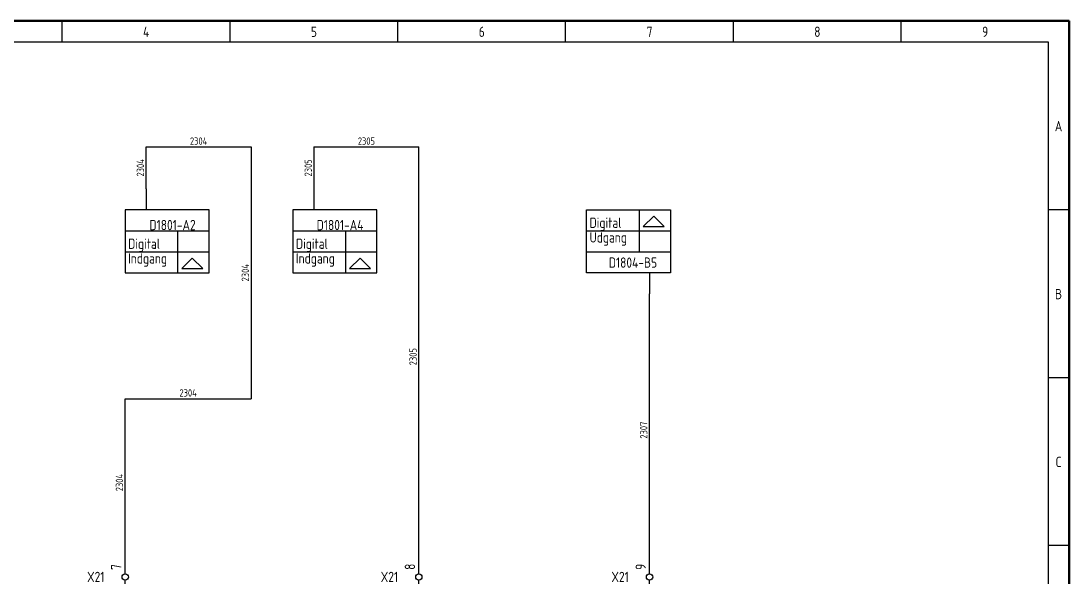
# Model space of a CAD drawing. Header units: millimetres. Extents: x 10 to 410, y 10 to 275.
# Drawn here: x 160.2 to 410, y 142.5 to 275 of the extents above; entities that cross this region are included whole.
import ezdxf
from ezdxf.enums import TextEntityAlignment as Align

# ---------------------------------------------------------------- set-up
doc = ezdxf.new("R2010")
doc.units = ezdxf.units.MM
doc.linetypes.add('Caddy_Solid', pattern=[0])
doc.layers.add('2', color=7, linetype='Continuous')
doc.styles.add('Caddy_Vectorfont1p', font='isocp___.ttf', dxfattribs={"width": 0.9})

# ---------------------------------------------------------------- blocks, each defined once
blk = doc.blocks.new('Blk1')
at = {"linetype": 'Caddy_Solid', "lineweight": 50}
for p, q in [((10, 275), (410, 275)), ((410, 275), (410, 10))]:
    blk.add_line(p, q, dxfattribs=at)
at = {"linetype": 'Caddy_Solid', "lineweight": 25}
for p, q in [((170, 270), (170, 275)), ((210, 270), (210, 275)), ((250, 270), (250, 275)), ((290, 270), (290, 275)), ((330, 270), (330, 275)), ((370, 270), (370, 275)), ((15, 270), (405, 270)), ((405, 270), (405, 30)), ((410, 230), (405, 230)), ((410, 190), (405, 190)), ((410, 150), (405, 150))]:
    blk.add_line(p, q, dxfattribs=at)
at = {"lineweight": 25, "style": 'Caddy_Vectorfont1p', "width": 0.9}
for s, p in [('4', (190, 271.2)), ('5', (230, 271.2)), ('6', (270, 271.2)), ('7', (310, 271.2)), ('8', (350, 271.2)), ('9', (390, 271.2)), ('A', (407.5, 248.7)), ('B', (407.5, 208.7)), ('C', (407.5, 168.7))]:
    blk.add_text(s, height=2.45, dxfattribs=at).set_placement(p, align=Align.CENTER)
blk = doc.blocks.new('Blk9')
at = {"linetype": 'Caddy_Solid', "lineweight": 25}
for p, q in [((245, 230), (225, 230)), ((225, 230), (225, 215)), ((245, 215), (245, 230)), ((225, 215), (245, 215))]:
    blk.add_line(p, q, dxfattribs=at)
blk = doc.blocks.new('Blk10')
at = {"linetype": 'Caddy_Solid', "lineweight": 25}
blk.add_line((230, 235), (230, 230), dxfattribs=at)
blk = doc.blocks.new('Blk8')
at = {"linetype": 'Caddy_Solid', "lineweight": 25}
for p, q in [((225, 225), (245, 225)), ((237.5, 225), (237.5, 215)), ((225, 220), (245, 220)), ((241, 218.5), (238.5, 216)), ((243.5, 216), (241, 218.5)), ((238.5, 216), (243.5, 216))]:
    blk.add_line(p, q, dxfattribs=at)
for name in ['Blk10', 'Blk9']:
    blk.add_blockref(name, (0, 0, 1))
at = {"lineweight": 25, "style": 'Caddy_Vectorfont1p', "width": 0.9}
for s, p in [('Digital', (225.7, 220.7)), ('Indgang', (225.7, 217.2))]:
    blk.add_text(s, height=2.45, dxfattribs=at).set_placement(p)
blk.add_attdef('$TAG175000_00', (229.05, 233.4), '', height=2.45, rotation=90, dxfattribs=at)
for tag, p in [('$TAG160030', (226.8, 229.7)), ('$TAG160040', (226.8, 226.2)), ('$TAG175100', (241.8, 225.15)), ('$TAG175110', (224.3, 219.15)), ('$TAG175120', (224.3, 216.15)), ('$TAG160500', (224.3, 212.65))]:
    blk.add_attdef(tag, text='', height=2.45, dxfattribs=at).set_placement(p, align=Align.RIGHT)
at = {"lineweight": 25, "style": 'Caddy_Vectorfont1p', "width": 0.9, "flags": 1}
blk.add_attdef('$TAG160010', text='', height=2.45, dxfattribs=at).set_placement((220.96, 224.52), align=Align.RIGHT)
blk = doc.blocks.new('Blk14')
at = {"linetype": 'Caddy_Solid', "lineweight": 25}
for p, q in [((255, 143.25), (255, 145)), ((255, 140), (255, 141.75))]:
    blk.add_line(p, q, dxfattribs=at)
blk.add_circle((255, 142.5), 0.75, dxfattribs=at)
at = {"lineweight": 25, "style": 'Caddy_Vectorfont1p', "width": 0.9, "flags": 1}
blk.add_attdef('$TAG160410', (257.6, 144.2), '', height=2.45, rotation=90, dxfattribs=at)
at = {"layer": '2', "lineweight": 25, "style": 'Caddy_Vectorfont1p', "width": 0.9}
blk.add_attdef('$TAG160400', (254.1, 144.2), '', height=2.45, rotation=90, dxfattribs=at)
at = {"layer": '2', "lineweight": 25, "style": 'Caddy_Vectorfont1p', "width": 0.9, "flags": 1}
for tag, p in [('$TAG140020', (250.05, 148.3)), ('$TAG140050', (250.05, 144.8)), ('$TAG160030', (250.05, 137.8)), ('$TAG160040', (250.05, 132.8))]:
    blk.add_attdef(tag, text='', height=2.45, dxfattribs=at).set_placement(p, align=Align.RIGHT)
at = {"layer": '2', "lineweight": 25, "style": 'Caddy_Vectorfont1p', "width": 0.9}
blk.add_attdef('$TAG160010', text='', height=2.45, dxfattribs=at).set_placement((250.05, 141.3), align=Align.RIGHT)
blk = doc.blocks.new('Blk16')
at = {"linetype": 'Caddy_Solid', "lineweight": 25}
for p, q in [((295, 230), (315, 230)), ((295, 215), (295, 230)), ((315, 230), (315, 215)), ((315, 215), (295, 215))]:
    blk.add_line(p, q, dxfattribs=at)
blk = doc.blocks.new('Blk15')
at = {"linetype": 'Caddy_Solid', "lineweight": 25}
for p, q in [((307.5, 230), (307.5, 220)), ((311, 228.5), (308.5, 226)), ((313.5, 226), (311, 228.5)), ((295, 225), (315, 225)), ((308.5, 226), (313.5, 226)), ((295, 220), (315, 220)), ((310, 215), (310, 210))]:
    blk.add_line(p, q, dxfattribs=at)
blk.add_blockref('Blk16', (0, 0, 1))
at = {"lineweight": 25, "style": 'Caddy_Vectorfont1p', "width": 0.9}
for s, p in [('Digital', (295.7, 225.7)), ('Udgang', (295.7, 222.2))]:
    blk.add_text(s, height=2.45, dxfattribs=at).set_placement(p)
at = {"lineweight": 25, "style": 'Caddy_Vectorfont1p', "width": 0.9, "flags": 1}
blk.add_attdef('$TAG160010', text='', height=2.45, dxfattribs=at).set_placement((288.46, 220.55), align=Align.RIGHT)
at = {"lineweight": 25, "style": 'Caddy_Vectorfont1p', "width": 0.9}
for tag, p in [('$TAG175100', (311.8, 216.2)), ('$TAG175110', (291.8, 213.7)), ('$TAG175120', (291.8, 210.2)), ('$TAG160500', (288.46, 206.55))]:
    blk.add_attdef(tag, text='', height=2.45, dxfattribs=at).set_placement(p, align=Align.RIGHT)
blk.add_attdef('$TAG175000_00', text='', height=2.45, rotation=90, dxfattribs=at).set_placement((309.05, 210.9), align=Align.RIGHT)
blk = doc.blocks.new('Blk24')
at = {"linetype": 'Caddy_Solid', "lineweight": 25}
for p, q in [((205, 230), (185, 230)), ((185, 230), (185, 215)), ((205, 215), (205, 230)), ((185, 215), (205, 215))]:
    blk.add_line(p, q, dxfattribs=at)
blk = doc.blocks.new('Blk25')
at = {"linetype": 'Caddy_Solid', "lineweight": 25}
blk.add_line((190, 235), (190, 230), dxfattribs=at)
blk = doc.blocks.new('Blk23')
at = {"linetype": 'Caddy_Solid', "lineweight": 25}
for p, q in [((185, 225), (205, 225)), ((197.5, 225), (197.5, 215)), ((185, 220), (205, 220)), ((201, 218.5), (198.5, 216)), ((203.5, 216), (201, 218.5)), ((198.5, 216), (203.5, 216))]:
    blk.add_line(p, q, dxfattribs=at)
for name in ['Blk25', 'Blk24']:
    blk.add_blockref(name, (0, 0, 1))
at = {"lineweight": 25, "style": 'Caddy_Vectorfont1p', "width": 0.9}
for s, p in [('Digital', (185.7, 220.7)), ('Indgang', (185.7, 217.2))]:
    blk.add_text(s, height=2.45, dxfattribs=at).set_placement(p)
blk.add_attdef('$TAG175000_00', (189.05, 233.4), '', height=2.45, rotation=90, dxfattribs=at)
for tag, p in [('$TAG160030', (186.8, 229.7)), ('$TAG160040', (186.8, 226.2)), ('$TAG175100', (201.8, 225.15)), ('$TAG175110', (184.3, 219.15)), ('$TAG175120', (184.3, 216.15)), ('$TAG160500', (184.3, 212.65))]:
    blk.add_attdef(tag, text='', height=2.45, dxfattribs=at).set_placement(p, align=Align.RIGHT)
at = {"lineweight": 25, "style": 'Caddy_Vectorfont1p', "width": 0.9, "flags": 1}
blk.add_attdef('$TAG160010', text='', height=2.45, dxfattribs=at).set_placement((180.96, 224.53), align=Align.RIGHT)
blk = doc.blocks.new('Blk27')
at = {"linetype": 'Caddy_Solid', "lineweight": 25}
for p, q in [((185, 143.25), (185, 145)), ((185, 140), (185, 141.75))]:
    blk.add_line(p, q, dxfattribs=at)
blk.add_circle((185, 142.5), 0.75, dxfattribs=at)
at = {"lineweight": 25, "style": 'Caddy_Vectorfont1p', "width": 0.9, "flags": 1}
blk.add_attdef('$TAG160410', (187.6, 144.2), '', height=2.45, rotation=90, dxfattribs=at)
at = {"layer": '2', "lineweight": 25, "style": 'Caddy_Vectorfont1p', "width": 0.9}
blk.add_attdef('$TAG160400', (184.1, 144.2), '', height=2.45, rotation=90, dxfattribs=at)
at = {"layer": '2', "lineweight": 25, "style": 'Caddy_Vectorfont1p', "width": 0.9, "flags": 1}
for tag, p in [('$TAG140020', (180.05, 148.3)), ('$TAG140050', (180.05, 144.8)), ('$TAG160030', (180.05, 137.8)), ('$TAG160040', (180.05, 132.8))]:
    blk.add_attdef(tag, text='', height=2.45, dxfattribs=at).set_placement(p, align=Align.RIGHT)
at = {"layer": '2', "lineweight": 25, "style": 'Caddy_Vectorfont1p', "width": 0.9}
blk.add_attdef('$TAG160010', text='', height=2.45, dxfattribs=at).set_placement((180.05, 141.3), align=Align.RIGHT)
blk = doc.blocks.new('Blk30')
at = {"linetype": 'Caddy_Solid', "lineweight": 25}
for p, q in [((310, 143.25), (310, 145)), ((310, 140), (310, 141.75))]:
    blk.add_line(p, q, dxfattribs=at)
blk.add_circle((310, 142.5), 0.75, dxfattribs=at)
at = {"lineweight": 25, "style": 'Caddy_Vectorfont1p', "width": 0.9, "flags": 1}
blk.add_attdef('$TAG160410', (312.6, 144.2), '', height=2.45, rotation=90, dxfattribs=at)
at = {"layer": '2', "lineweight": 25, "style": 'Caddy_Vectorfont1p', "width": 0.9}
blk.add_attdef('$TAG160400', (309.1, 144.2), '', height=2.45, rotation=90, dxfattribs=at)
at = {"layer": '2', "lineweight": 25, "style": 'Caddy_Vectorfont1p', "width": 0.9, "flags": 1}
for tag, p in [('$TAG140020', (305.05, 148.3)), ('$TAG140050', (305.05, 144.8)), ('$TAG160030', (305.05, 137.8)), ('$TAG160040', (305.05, 132.8))]:
    blk.add_attdef(tag, text='', height=2.45, dxfattribs=at).set_placement(p, align=Align.RIGHT)
at = {"layer": '2', "lineweight": 25, "style": 'Caddy_Vectorfont1p', "width": 0.9}
blk.add_attdef('$TAG160010', text='', height=2.45, dxfattribs=at).set_placement((305.05, 141.3), align=Align.RIGHT)

msp = doc.modelspace()

# ---------------------------------------------------------------- linework, layer by layer
at = {"linetype": 'Caddy_Solid', "lineweight": 25}
for p, q in [((190, 235), (190, 245)), ((190, 245), (215, 245)), ((215, 245), (215, 185)), ((230, 245), (230, 235)), ((230, 245), (255, 245)), ((255, 145), (255, 245)), ((310, 145), (310, 210)), ((185, 185), (215, 185)), ((185, 145), (185, 185)), ((310, 145), (310, 145))]:
    msp.add_line(p, q, dxfattribs=at)

# ---------------------------------------------------------------- block references
msp.add_blockref('Blk1', (0, 0, 1))
ref = msp.add_blockref('Blk23', (0, 0, 1))
ref.add_attrib('$TAG175100', 'D1801-A2', dxfattribs={"lineweight": 25, "height": 2.45, "style": 'Caddy_Vectorfont1p', "width": 0.9}).set_placement((201.8, 225.15), align=Align.RIGHT)
ref = msp.add_blockref('Blk8', (0, 0, 1))
ref.add_attrib('$TAG175100', 'D1801-A4', dxfattribs={"lineweight": 25, "height": 2.45, "style": 'Caddy_Vectorfont1p', "width": 0.9}).set_placement((241.8, 225.15), align=Align.RIGHT)
ref = msp.add_blockref('Blk15', (0, 0, 1))
ref.add_attrib('$TAG175100', 'D1804-B5', dxfattribs={"lineweight": 25, "height": 2.45, "style": 'Caddy_Vectorfont1p', "width": 0.9}).set_placement((311.8, 216.2), align=Align.RIGHT)
ref = msp.add_blockref('Blk27', (0, 0, 1))
ref.add_attrib('$TAG160010', 'X21', dxfattribs={"layer": '2', "lineweight": 25, "height": 2.45, "style": 'Caddy_Vectorfont1p', "width": 0.9}).set_placement((180.05, 141.3), align=Align.RIGHT)
ref.add_attrib('$TAG160400', '7', (184.1, 144.2), dxfattribs={"layer": '2', "lineweight": 25, "height": 2.45, "rotation": 90, "style": 'Caddy_Vectorfont1p', "width": 0.9})
ref = msp.add_blockref('Blk14', (0, 0, 1))
ref.add_attrib('$TAG160010', 'X21', dxfattribs={"layer": '2', "lineweight": 25, "height": 2.45, "style": 'Caddy_Vectorfont1p', "width": 0.9}).set_placement((250.05, 141.3), align=Align.RIGHT)
ref.add_attrib('$TAG160400', '8', (254.1, 144.2), dxfattribs={"layer": '2', "lineweight": 25, "height": 2.45, "rotation": 90, "style": 'Caddy_Vectorfont1p', "width": 0.9})
ref = msp.add_blockref('Blk30', (0, 0, 1))
ref.add_attrib('$TAG160010', 'X21', dxfattribs={"layer": '2', "lineweight": 25, "height": 2.45, "style": 'Caddy_Vectorfont1p', "width": 0.9}).set_placement((305.05, 141.3), align=Align.RIGHT)
ref.add_attrib('$TAG160400', '9', (309.1, 144.2), dxfattribs={"layer": '2', "lineweight": 25, "height": 2.45, "rotation": 90, "style": 'Caddy_Vectorfont1p', "width": 0.9})

# ---------------------------------------------------------------- texts
at = {"lineweight": 25, "style": 'Caddy_Vectorfont1p', "width": 0.9}
for s, p in [('2304', (202.5, 245.5)), ('2305', (242.5, 245.5)), ('2304', (200, 185.5))]:
    msp.add_text(s, height=1.75, dxfattribs=at).set_placement(p, align=Align.CENTER)
for s, p in [('2304', (189.5, 240)), ('2305', (229.5, 240)), ('2304', (214.5, 215)), ('2305', (254.5, 195)), ('2307', (309.5, 177.5)), ('2304', (184.5, 165))]:
    msp.add_text(s, height=1.75, rotation=90, dxfattribs=at).set_placement(p, align=Align.CENTER)

doc.saveas('drawing.dxf')
